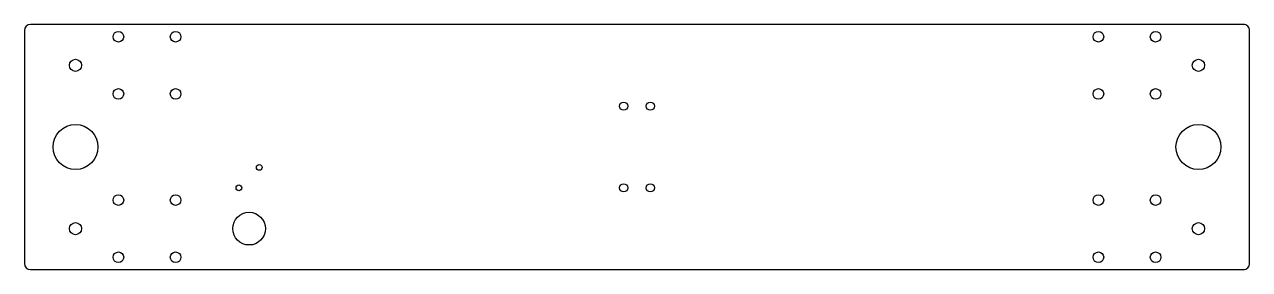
# Model space of a CAD drawing. Extents: x -265 to 335, y 0 to 120.
import ezdxf

# ---------------------------------------------------------------- set-up
doc = ezdxf.new("R2010")
doc.units = 0
doc.header["$LTSCALE"] = 2
doc.layers.get('0').update_dxf_attribs({"linetype": 'CONTINUOUS'})

msp = doc.modelspace()

# ---------------------------------------------------------------- linework, layer by layer
at = {"color": 1, "linetype": 'CONTINUOUS'}
for p, q in [((-265, 117), (-265, 3)), ((332, 120), (-262, 120)), ((335, 3), (335, 117)), ((-262, 0), (332, 0))]:
    msp.add_line(p, q, dxfattribs=at)
for centre, radius in [((-219, 114), 2.6), ((-191, 114), 2.6), ((261, 114), 2.6), ((289, 114), 2.6), ((-240, 100), 3), ((310, 100), 3), ((-219, 86), 2.6), ((-191, 86), 2.6), ((261, 86), 2.6), ((289, 86), 2.6), ((28.5, 80), 2), ((41.5, 80), 2), ((-240, 60), 11), ((310, 60), 11), ((-150, 50), 1.4), ((-219, 34), 2.6), ((-191, 34), 2.6), ((-160, 40), 1.4), ((28.5, 40), 2), ((41.5, 40), 2), ((261, 34), 2.6), ((289, 34), 2.6), ((-155, 20), 8), ((-240, 20), 3), ((310, 20), 3), ((-219, 6), 2.6), ((-191, 6), 2.6), ((261, 6), 2.6), ((289, 6), 2.6)]:
    msp.add_circle(centre, radius, dxfattribs=at)
for centre, start, end in [((-262, 117), 90, -180), ((332, 117), 0, 90.00001), ((-262, 3), 180, -90.00001), ((332, 3), -90, 0.00001)]:
    msp.add_arc(centre, 3, start, end, dxfattribs=at)

doc.saveas('drawing.dxf')
